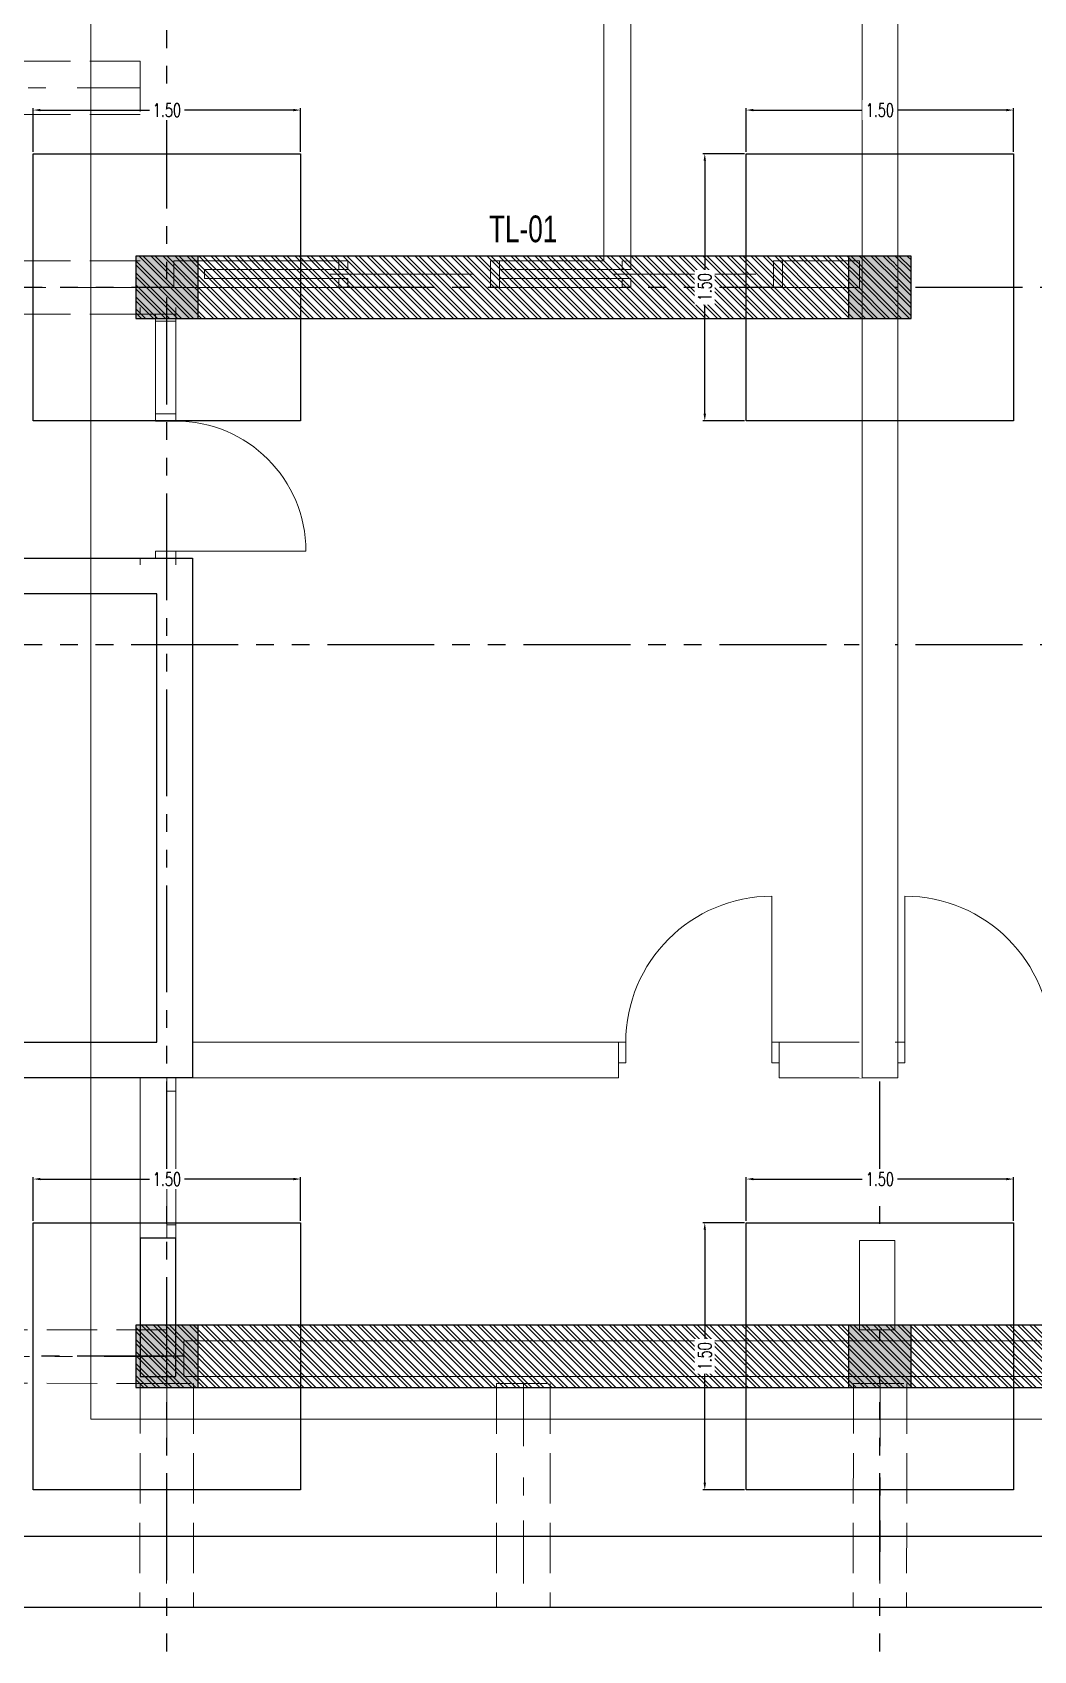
# Model space of a CAD drawing. Header units: metres. Extents: x -6.1 to 26.1, y -10.1 to 14.1.
# Drawn here: x 3.25 to 8.86, y -1.65 to 7.43 of the extents above; entities that cross this region are included whole.
import ezdxf
from ezdxf.enums import TextEntityAlignment as Align

# ---------------------------------------------------------------- set-up
doc = ezdxf.new("R2010")
doc.units = ezdxf.units.M
doc.header["$MEASUREMENT"] = 0
for name, pattern in [('Xref_Arq. PB$0$Línea Oculta', [0.391222, 0.282222, -0.109]), ('Xref_Arq. PB$0$Punto & Raya', [0.670278, 0.352778, -0.176389, 0, -0.141111]), ('Xref_Arq. PB$0$Wipeout_Contour', [1, 0, -1]), ('Xref_Cimentación$0$Xr-Muroscontencion$0$HIDDEN', [0.375, 0.25, -0.125]), ('Xref_Ejes$0$ACAD_ISO05W100', [33, 24, -3, 0, -3, 0, -3])]:
    doc.linetypes.add(name, pattern=pattern)
for name, color, linetype in [('Xref_Arq. PB$0$Acotación - Terreno', 7, 'Continuous'), ('Xref_Arq. PB$0$Estructura - Forjados', 7, 'Continuous'), ('Xref_Arq. PB$0$Estructura - Muros', 7, 'Continuous'), ('Xref_Arq. PB$0$Estructura - Vigas y Pilares', 7, 'Continuous'), ('Xref_Arq. PB$0$Puertas ArchiCAD', 7, 'Continuous'), ('Xref_Arq. PB$0$Ventanas ArchiCAD', 7, 'Continuous'), ('Xref_Cimentación$0$00-ZA', 2, 'Continuous'), ('Xref_Cimentación$0$Cerramiento', 11, 'Continuous'), ('Xref_Cimentación$0$VIGA', 3, 'Continuous'), ('Xref_Cimentación$0$Xref_Pedestales$0$COLUM. PB', 140, 'Continuous'), ('Xref_Ejes$0$00-EJES', 1, 'Xref_Ejes$0$ACAD_ISO05W100')]:
    doc.layers.add(name, color=color, linetype=linetype)
for name, color, linetype, lineweight in [('Xref_Arq. PB$0$Acotación - Terreno _Pluma_Nº__1', 7, 'Continuous', 13), ('Xref_Arq. PB$0$Estructura - Forjados_Pluma_Nº__1', 7, 'Continuous', 13), ('Xref_Arq. PB$0$Estructura - Muros_Pluma_Nº__1', 7, 'Continuous', 13), ('Xref_Arq. PB$0$Puertas ArchiCAD_Pluma_Nº__1', 7, 'Continuous', 13), ('Xref_Arq. PB$0$Puertas ArchiCAD_Pluma_Nº__23', 7, 'Continuous', 18), ('Xref_Arq. PB$0$Ventanas ArchiCAD_Pluma_Nº__1', 7, 'Continuous', 13), ('Xref_Arq. PB$0$Ventanas ArchiCAD_Pluma_Nº__23', 7, 'Continuous', 18)]:
    doc.layers.add(name, color=color, linetype=linetype, lineweight=lineweight)
for name, color, linetype, lineweight, true_color in [('Xref_Arq. PB$0$Acotación - Terreno _Pluma_Nº__3', 7, 'Continuous', 18, 0xff6600), ('Xref_Arq. PB$0$Estructura - Vigas y Pilares_Pluma_Nº__69', 7, 'Continuous', 13, 0x6a6a6a), ('Xref_Arq. PB$0$Estructura - Vigas y Pilares_Pluma_Nº__90', 7, 'Continuous', 13, 0x6a6a6a), ('Xref_Arq. PB$0$Puertas ArchiCAD_Pluma_Nº__3', 7, 'Continuous', 18, 0xff6600), ('Xref_Arq. PB$0$Ventanas ArchiCAD_Pluma_Nº__3', 7, 'Continuous', 18, 0xff6600)]:
    doc.layers.add(name, color=color, linetype=linetype, lineweight=lineweight, true_color=true_color)
doc.styles.add('Xref_Cimentación$0$ARIAL', font='arial.ttf', dxfattribs={"height": 2})
doc.styles.add('Xref_Cimentación$0$Xr-Muroscontencion$0$Romans', font='romans.shx', dxfattribs={"width": 0.7})
doc.dimstyles.new('Xref_Cimentación$0$Xr-Muroscontencion$0$D20', dxfattribs={"dimtxt": 0.05, "dimasz": 0.04, "dimexe": 0.01, "dimexo": 0.01, "dimgap": 0.01, "dimtad": 0, "dimdec": 3, "dimzin": 1, "dimdsep": 46, "dimtxsty": 'Xref_Cimentación$0$Xr-Muroscontencion$0$Romans', "dimcen": 2.5, "dimclrd": 1, "dimclre": 8, "dimclrt": 7, "dimadec": 0, "dimazin": 0, "dimtfac": 1, "dimtdec": 3, "dimtmove": 1, "dimatfit": 1, "dimfxl": 1, "dimtfill": 1, "dimarcsym": 0})

# ---------------------------------------------------------------- blocks, each defined once
blk = doc.blocks.new('Xref_Ejes')
at = {"layer": 'Xref_Ejes$0$00-EJES', "ltscale": 0.025}
for p, q in [((4, -8.9568), (4, 12.9873)), ((8, -8.9568), (8, 12.9873)), ((-4.9997, 6), (24.997, 6)), ((-5, 3.9958), (24.9967, 3.9958)), ((24.9967, 0), (-5, 0))]:
    blk.add_line(p, q, dxfattribs=at)
blk = doc.blocks.new('Xref_Arq. PB$0$Forjado_1', base_point=(9.6104, 18.2739))
at = {"layer": 'Xref_Arq. PB$0$Estructura - Forjados_Pluma_Nº__1', "linetype": 'Continuous', "flags": 128}
blk.add_lwpolyline([(9.6104, 18.2739), (9.6104, 8.6612), (-7.0825, 8.6612), (-7.0825, 18.2739)], close=True, dxfattribs=at)
blk = doc.blocks.new('Xref_Arq. PB$0$Forjado_2', base_point=(-11.0804, 18.5154))
at = {"layer": 'Xref_Arq. PB$0$Estructura - Forjados_Pluma_Nº__1', "linetype": 'Continuous', "flags": 128}
blk.add_lwpolyline([(-11.0804, 18.5154), (10.7361, 18.5154), (10.7514, 7.6041), (-11.0804, 7.6041)], close=True, dxfattribs=at)
blk = doc.blocks.new('Xref_Arq. PB$0$Ventana 17')
at = {"layer": 'Xref_Arq. PB$0$Ventanas ArchiCAD_Pluma_Nº__1', "linetype": 'Continuous'}
for p, q in [((-0.45, -0.05), (-0.45, 0)), ((0.45, -0.05), (0.45, 0))]:
    blk.add_line(p, q, dxfattribs=at)
at = {"layer": 'Xref_Arq. PB$0$Ventanas ArchiCAD_Pluma_Nº__23', "linetype": 'Continuous'}
for p, q in [((-0.45, 0), (-0.375, 0)), ((-0.375, 0), (-0.375, -0.05)), ((0.375, -0.05), (0.375, 0)), ((0.375, 0), (0.45, 0)), ((-0.375, -0.05), (-0.45, -0.05)), ((0.45, -0.05), (0.375, -0.05))]:
    blk.add_line(p, q, dxfattribs=at)
at = {"layer": 'Xref_Arq. PB$0$Ventanas ArchiCAD_Pluma_Nº__3', "linetype": 'Continuous'}
for p, q in [((-0.45, 0.15), (0.45, 0.15)), ((-0.375, 0), (0.375, 0)), ((-0.45, -0.05), (0.45, -0.05)), ((0.375, -0.05), (-0.375, -0.05))]:
    blk.add_line(p, q, dxfattribs=at)
blk = doc.blocks.new('Xref_Arq. PB$0$Puerta con Tarja Lado 2 17')
at = {"layer": 'Xref_Arq. PB$0$Puertas ArchiCAD_Pluma_Nº__1', "linetype": 'Continuous'}
for p, q in [((-0.685, 0), (-0.722, 0)), ((-0.685, 0), (-0.685, -0.115)), ((0.685, 0), (0.685, -0.115)), ((0.685, 0), (0.722, 0)), ((-0.685, -0.115), (-0.685, -0.2)), ((0.685, -0.115), (0.685, -0.2)), ((-0.685, -0.2), (-0.722, -0.2)), ((0.685, -0.2), (0.722, -0.2))]:
    blk.add_line(p, q, dxfattribs=at)
at = {"layer": 'Xref_Arq. PB$0$Puertas ArchiCAD_Pluma_Nº__23', "linetype": 'Continuous'}
for p, q in [((-0.645, 0), (-0.685, 0)), ((-0.685, 0), (-0.685, -0.115)), ((-0.125, 0), (-0.645, 0)), ((-0.645, 0), (-0.645, -0.115)), ((-0.645, -0.115), (-0.645, 0)), ((-0.125, -0.115), (-0.125, 0)), ((-0.085, 0), (-0.125, 0)), ((-0.125, 0), (-0.125, -0.115)), ((-0.085, -0.115), (-0.085, 0)), ((0.685, 0), (0.645, 0)), ((0.645, 0), (0.645, -0.115)), ((0.685, -0.115), (0.685, 0)), ((-0.685, -0.115), (-0.645, -0.115)), ((-0.645, -0.115), (-0.125, -0.115)), ((-0.125, -0.115), (-0.085, -0.115)), ((0.645, -0.115), (0.685, -0.115))]:
    blk.add_line(p, q, dxfattribs=at)
at = {"layer": 'Xref_Arq. PB$0$Puertas ArchiCAD_Pluma_Nº__3', "linetype": 'Continuous'}
blk.add_line((0.645, 0), (0.645, 0.73), dxfattribs=at)
blk.add_arc((0.645, 0), 0.73, 90, 180, dxfattribs=at)
blk = doc.blocks.new('Xref_Arq. PB$0$Muro_5', base_point=(-6.6046, 8.9011))
at = {"layer": 'Xref_Arq. PB$0$Estructura - Muros_Pluma_Nº__1', "linetype": 'Continuous'}
for p, q in [((-6.8046, 14.8633), (-6.8046, 14.9003)), ((-6.6046, 14.8633), (-6.6046, 14.9003)), ((-6.7196, 14.8633), (-6.8046, 14.8633)), ((-6.6046, 14.8633), (-6.7196, 14.8633)), ((-6.8046, 13.4933), (-6.8046, 13.4563)), ((-6.7196, 13.4933), (-6.8046, 13.4933)), ((-6.6046, 13.4933), (-6.7196, 13.4933)), ((-6.6046, 13.4933), (-6.6046, 13.4563)), ((-6.6546, 10.5762), (-6.8046, 10.5762)), ((-6.6046, 10.5762), (-6.6546, 10.5762)), ((-6.6546, 9.6762), (-6.8046, 9.6762)), ((-6.6046, 9.6762), (-6.6546, 9.6762))]:
    blk.add_line(p, q, dxfattribs=at)
at = {"layer": 'Xref_Arq. PB$0$Estructura - Muros_Pluma_Nº__1', "linetype": 'Continuous', "flags": 128}
blk.add_lwpolyline([(-6.8046, 8.9011), (-6.6046, 8.9011)], dxfattribs=at)
at = {"layer": 'Xref_Arq. PB$0$Puertas ArchiCAD', "linetype": 'Continuous', "rotation": 269.9995986251637}
blk.add_blockref('Xref_Arq. PB$0$Puerta con Tarja Lado 2 17', (-6.6046, 14.1783), dxfattribs=at)
at = {"layer": 'Xref_Arq. PB$0$Ventanas ArchiCAD', "color": 251, "linetype": 'Continuous', "lineweight": 13, "true_color": 0x6a6a6a, "xscale": -0.9999999999999999, "rotation": 89.99959862516374}
blk.add_blockref('Xref_Arq. PB$0$Ventana 17', (-6.6546, 10.1262), dxfattribs=at)
blk = doc.blocks.new('Xref_Arq. PB$0$Muro_6', base_point=(-6.5596, 8.9011))
at = {"color": 254, "linetype": 'Xref_Arq. PB$0$Wipeout_Contour', "lineweight": 0, "ltscale": 50.031113}
blk.add_wipeout([(-0.9475, 9.1011), (-6.5596, 9.1011), (-6.5596, 8.9011), (-0.9475, 8.9011), (-0.9475, 9.0511)], dxfattribs=at).dxf.layer = 'Xref_Arq. PB$0$Estructura - Muros'
at = {"layer": 'Xref_Arq. PB$0$Estructura - Muros_Pluma_Nº__1', "linetype": 'Continuous', "flags": 128}
for points in [[(-0.9475, 9.1011), (-6.5596, 9.1011)], [(-6.5596, 9.1011), (-6.5596, 8.9011)], [(-6.5596, 8.9011), (-0.9475, 8.9011)]]:
    blk.add_lwpolyline(points, dxfattribs=at)
blk = doc.blocks.new('Xref_Arq. PB$0$Puerta 17')
at = {"layer": 'Xref_Arq. PB$0$Puertas ArchiCAD_Pluma_Nº__1', "linetype": 'Continuous'}
for p, q in [((-0.45, 0), (-0.487, 0)), ((-0.45, 0), (-0.45, -0.115)), ((0.45, 0), (0.45, -0.115)), ((0.45, 0), (0.487, 0)), ((-0.45, -0.115), (-0.45, -0.2)), ((0.45, -0.115), (0.45, -0.2)), ((-0.45, -0.2), (-0.487, -0.2)), ((0.45, -0.2), (0.487, -0.2))]:
    blk.add_line(p, q, dxfattribs=at)
at = {"layer": 'Xref_Arq. PB$0$Puertas ArchiCAD_Pluma_Nº__23', "linetype": 'Continuous'}
for p, q in [((-0.41, 0), (-0.45, 0)), ((-0.45, 0), (-0.45, -0.115)), ((-0.41, -0.115), (-0.41, 0)), ((0.45, 0), (0.41, 0)), ((0.41, 0), (0.41, -0.115)), ((0.45, -0.115), (0.45, 0)), ((-0.45, -0.115), (-0.41, -0.115)), ((0.41, -0.115), (0.45, -0.115))]:
    blk.add_line(p, q, dxfattribs=at)
at = {"layer": 'Xref_Arq. PB$0$Puertas ArchiCAD_Pluma_Nº__3', "linetype": 'Continuous'}
blk.add_line((0.41, 0), (0.41, 0.82), dxfattribs=at)
blk.add_arc((0.41, 0), 0.82, 90, 180, dxfattribs=at)
blk = doc.blocks.new('Xref_Arq. PB$0$Muro_19', base_point=(-6.5109, 10.5762))
at = {"layer": 'Xref_Arq. PB$0$Puertas ArchiCAD', "linetype": 'Continuous', "xscale": -1}
blk.add_blockref('Xref_Arq. PB$0$Puerta 17', (-2.1046, 10.7762), dxfattribs=at)
at = {"color": 254, "linetype": 'Xref_Arq. PB$0$Wipeout_Contour', "lineweight": 0, "ltscale": 59.592218}
blk.add_wipeout([(-4.1351, 10.7762), (-6.5109, 10.7762), (-6.5109, 10.5762), (-4.1351, 10.5762), (-4.1351, 10.6612)], dxfattribs=at).dxf.layer = 'Xref_Arq. PB$0$Estructura - Muros'
at = {"color": 254, "linetype": 'Xref_Arq. PB$0$Wipeout_Contour', "lineweight": 0, "ltscale": 55.365533}
blk.add_wipeout([(-3.2201, 10.5762), (-2.7546, 10.5762), (-2.7546, 10.7762), (-3.2201, 10.7762), (-3.2201, 10.6612)], dxfattribs=at).dxf.layer = 'Xref_Arq. PB$0$Estructura - Muros'
at = {"layer": 'Xref_Arq. PB$0$Estructura - Muros_Pluma_Nº__1', "linetype": 'Continuous'}
for p, q in [((-4.1351, 10.7762), (-4.1721, 10.7762)), ((-3.2201, 10.7762), (-3.1831, 10.7762)), ((-4.1351, 10.5762), (-4.1721, 10.5762)), ((-3.2201, 10.5762), (-3.1831, 10.5762))]:
    blk.add_line(p, q, dxfattribs=at)
at = {"layer": 'Xref_Arq. PB$0$Estructura - Muros_Pluma_Nº__1', "linetype": 'Continuous', "flags": 128}
for points in [[(-4.1351, 10.7762), (-6.5109, 10.7762)], [(-2.7546, 10.7762), (-3.2201, 10.7762)], [(-6.5109, 10.5762), (-4.1351, 10.5762)], [(-3.2201, 10.5762), (-2.7546, 10.5762)]]:
    blk.add_lwpolyline(points, dxfattribs=at)
at = {"layer": 'Xref_Arq. PB$0$Puertas ArchiCAD', "linetype": 'Continuous'}
blk.add_blockref('Xref_Arq. PB$0$Puerta 17', (-3.6701, 10.7762), dxfattribs=at)
blk = doc.blocks.new('Xref_Arq. PB$0$Muro_20', base_point=(-2.7697, 17.9223))
at = {"color": 254, "linetype": 'Xref_Arq. PB$0$Wipeout_Contour', "lineweight": 0, "ltscale": 58.19493}
blk.add_wipeout([(-2.7697, 17.9223), (-2.7697, 10.5762), (-2.5697, 10.5762), (-2.5697, 17.9223)], dxfattribs=at).dxf.layer = 'Xref_Arq. PB$0$Estructura - Muros'
at = {"color": 254, "linetype": 'Xref_Arq. PB$0$Wipeout_Contour', "lineweight": 0, "ltscale": 39.210904}
blk.add_wipeout([(-2.7697, 9.1619), (-2.5697, 9.1619), (-2.5697, 9.6646), (-2.7697, 9.6646)], dxfattribs=at).dxf.layer = 'Xref_Arq. PB$0$Estructura - Muros'
at = {"layer": 'Xref_Arq. PB$0$Estructura - Muros_Pluma_Nº__1', "linetype": 'Continuous'}
for p, q in [((-2.5546, 10.5762), (-2.7546, 10.5762)), ((-2.5697, 9.6646), (-2.7697, 9.6646))]:
    blk.add_line(p, q, dxfattribs=at)
at = {"layer": 'Xref_Arq. PB$0$Estructura - Muros_Pluma_Nº__1', "linetype": 'Continuous', "flags": 128}
for points in [[(-2.7546, 17.9223), (-2.7546, 15.1619)], [(-2.5546, 15.1619), (-2.5546, 17.9223)], [(-2.7546, 15.1619), (-2.7546, 10.5762)], [(-2.5546, 10.5762), (-2.5546, 15.1619)], [(-2.7697, 9.6646), (-2.7697, 9.1619)], [(-2.5697, 9.1619), (-2.5697, 9.6646)], [(-2.7697, 9.1619), (-2.5697, 9.1619)]]:
    blk.add_lwpolyline(points, dxfattribs=at)
blk = doc.blocks.new('Xref_Arq. PB$0$Puerta Corredera Empotrada 17')
at = {"layer": 'Xref_Arq. PB$0$Puertas ArchiCAD_Pluma_Nº__1', "linetype": 'Continuous'}
for p, q in [((-0.45, -0.15), (-0.45, 0)), ((0.45, -0.05), (0.45, 0)), ((0.45, -0.15), (0.45, -0.1))]:
    blk.add_line(p, q, dxfattribs=at)
at = {"layer": 'Xref_Arq. PB$0$Puertas ArchiCAD_Pluma_Nº__23', "linetype": 'Continuous'}
for p, q in [((-0.4, 0), (-0.45, 0)), ((-0.45, 0), (-0.45, -0.15)), ((-0.4, -0.15), (-0.4, 0)), ((0.45, 0), (0.4, 0)), ((0.4, 0), (0.4, -0.05)), ((0.45, -0.05), (0.45, 0)), ((0.4, -0.05), (0.45, -0.05)), ((-0.45, -0.15), (-0.4, -0.15)), ((0.45, -0.1), (0.4, -0.1)), ((0.4, -0.1), (0.4, -0.15)), ((0.4, -0.15), (0.45, -0.15)), ((0.45, -0.15), (0.45, -0.1))]:
    blk.add_line(p, q, dxfattribs=at)
at = {"layer": 'Xref_Arq. PB$0$Puertas ArchiCAD_Pluma_Nº__3', "linetype": 'Continuous'}
blk.add_line((0.5, -0.075), (-0.3, -0.075), dxfattribs=at)
blk = doc.blocks.new('Xref_Arq. PB$0$Puerta Corredera Empotrada 17_2')
at = {"layer": 'Xref_Arq. PB$0$Puertas ArchiCAD_Pluma_Nº__1', "linetype": 'Continuous'}
for p, q in [((-0.45, 0), (-0.45, -0.15)), ((0.45, 0), (0.45, -0.05)), ((0.45, -0.1), (0.45, -0.15))]:
    blk.add_line(p, q, dxfattribs=at)
at = {"layer": 'Xref_Arq. PB$0$Puertas ArchiCAD_Pluma_Nº__23', "linetype": 'Continuous'}
for p, q in [((-0.4, 0), (-0.45, 0)), ((-0.45, 0), (-0.45, -0.15)), ((-0.4, -0.15), (-0.4, 0)), ((0.45, 0), (0.4, 0)), ((0.4, 0), (0.4, -0.05)), ((0.45, -0.05), (0.45, 0)), ((0.4, -0.05), (0.45, -0.05)), ((-0.45, -0.15), (-0.4, -0.15)), ((0.45, -0.1), (0.4, -0.1)), ((0.4, -0.1), (0.4, -0.15)), ((0.4, -0.15), (0.45, -0.15)), ((0.45, -0.15), (0.45, -0.1))]:
    blk.add_line(p, q, dxfattribs=at)
at = {"layer": 'Xref_Arq. PB$0$Puertas ArchiCAD_Pluma_Nº__3', "linetype": 'Continuous'}
blk.add_line((0.5, -0.075), (-0.3, -0.075), dxfattribs=at)
blk = doc.blocks.new('Xref_Arq. PB$0$Muro_29', base_point=(-2.7697, 15.1632))
at = {"color": 254, "linetype": 'Xref_Arq. PB$0$Wipeout_Contour', "lineweight": 0, "ltscale": 130.470482}
blk.add_wipeout([(-6.6156, 15.1634), (-6.6156, 15.0134), (-5.6895, 15.0134), (-5.6895, 15.0634), (-6.4445, 15.0634), (-6.4445, 15.1134), (-5.6895, 15.1134), (-5.6895, 15.1634)], dxfattribs=at).dxf.layer = 'Xref_Arq. PB$0$Acotación - Terreno'
at = {"color": 254, "linetype": 'Xref_Arq. PB$0$Wipeout_Contour', "lineweight": 0, "ltscale": 63.168053}
blk.add_wipeout([(-4.7895, 15.1633), (-4.7895, 15.1133), (-4.1012, 15.1133), (-4.1012, 15.1633)], dxfattribs=at).dxf.layer = 'Xref_Arq. PB$0$Acotación - Terreno'
at = {"color": 254, "linetype": 'Xref_Arq. PB$0$Wipeout_Contour', "lineweight": 0, "ltscale": 61.568472}
blk.add_wipeout([(-3.2012, 15.1632), (-3.2012, 15.0132), (-2.7697, 15.0132), (-2.7697, 15.1632)], dxfattribs=at).dxf.layer = 'Xref_Arq. PB$0$Acotación - Terreno'
at = {"color": 254, "linetype": 'Xref_Arq. PB$0$Wipeout_Contour', "lineweight": 0, "ltscale": 62.784777}
blk.add_wipeout([(-4.7895, 15.0633), (-4.7895, 15.0133), (-4.1012, 15.0133), (-4.1012, 15.0633)], dxfattribs=at).dxf.layer = 'Xref_Arq. PB$0$Acotación - Terreno'
at = {"layer": 'Xref_Arq. PB$0$Acotación - Terreno _Pluma_Nº__1', "linetype": 'Continuous'}
for p, q in [((-5.6895, 15.1634), (-5.6895, 15.1134)), ((-4.7895, 15.1633), (-4.7895, 15.1133)), ((-4.1012, 15.1633), (-4.1012, 15.1133)), ((-3.2012, 15.1632), (-3.2012, 15.0132)), ((-5.6895, 15.0634), (-5.6895, 15.0134)), ((-4.7895, 15.0633), (-4.7895, 15.0133)), ((-4.1012, 15.0633), (-4.1012, 15.0133))]:
    blk.add_line(p, q, dxfattribs=at)
at = {"layer": 'Xref_Arq. PB$0$Acotación - Terreno _Pluma_Nº__1', "linetype": 'Continuous', "flags": 128}
for points in [[(-5.6895, 15.1634), (-6.6156, 15.1634)], [(-6.6156, 15.1634), (-6.6156, 15.0134)], [(-4.2027, 15.1633), (-4.7895, 15.1633)], [(-2.7697, 15.1632), (-3.2012, 15.1632)], [(-2.7697, 15.0132), (-2.7697, 15.1632)], [(-6.6156, 15.0134), (-5.6895, 15.0134)], [(-4.7895, 15.0133), (-4.1012, 15.0133)], [(-3.2012, 15.0132), (-2.7697, 15.0132)]]:
    blk.add_lwpolyline(points, dxfattribs=at)
at = {"layer": 'Xref_Arq. PB$0$Acotación - Terreno _Pluma_Nº__3', "linetype": 'Continuous'}
for p, q in [((-6.4445, 15.1134), (-5.6895, 15.1134)), ((-6.4445, 15.0634), (-6.4445, 15.1134)), ((-4.1012, 15.1133), (-4.7895, 15.1133)), ((-5.6895, 15.0634), (-6.4445, 15.0634)), ((-4.7895, 15.0633), (-4.1012, 15.0633))]:
    blk.add_line(p, q, dxfattribs=at)
at = {"layer": 'Xref_Arq. PB$0$Puertas ArchiCAD', "linetype": 'Continuous', "rotation": 179.9963928529056}
blk.add_blockref('Xref_Arq. PB$0$Puerta Corredera Empotrada 17', (-5.2395, 15.0133), dxfattribs=at)
at = {"layer": 'Xref_Arq. PB$0$Puertas ArchiCAD', "linetype": 'Continuous', "xscale": -1, "rotation": 359.9963928529057}
blk.add_blockref('Xref_Arq. PB$0$Puerta Corredera Empotrada 17_2', (-3.6512, 15.1632), dxfattribs=at)
blk = doc.blocks.new('Xref_Arq. PB$0$Muro_30', base_point=(-4.2027, 17.9223))
at = {"color": 254, "linetype": 'Xref_Arq. PB$0$Wipeout_Contour', "lineweight": 0, "ltscale": 68.28364}
blk.add_wipeout([(-4.2027, 17.9223), (-4.2027, 15.1633), (-4.0527, 15.1633), (-4.0527, 17.9223)], dxfattribs=at).dxf.layer = 'Xref_Arq. PB$0$Estructura - Muros'
at = {"layer": 'Xref_Arq. PB$0$Estructura - Muros_Pluma_Nº__1', "linetype": 'Continuous', "flags": 128}
for points in [[(-4.2027, 17.9223), (-4.2027, 15.1633)], [(-4.0527, 15.1633), (-4.0527, 17.9223)]]:
    blk.add_lwpolyline(points, dxfattribs=at)
blk = doc.blocks.new('Xref_Arq. PB$0$Viga_1', base_point=(-6.6546, 9.0119))
at = {"layer": 'Xref_Arq. PB$0$Estructura - Vigas y Pilares_Pluma_Nº__69', "linetype": 'Xref_Arq. PB$0$Punto & Raya'}
blk.add_line((-6.6546, 9.0119), (-10.6546, 9.0139), dxfattribs=at)
at = {"layer": 'Xref_Arq. PB$0$Estructura - Vigas y Pilares_Pluma_Nº__90', "linetype": 'Xref_Arq. PB$0$Línea Oculta'}
for p, q in [((-10.6545, 9.1639), (-10.6547, 8.8639)), ((-6.6545, 9.1619), (-10.6545, 9.1639)), ((-6.6545, 9.1619), (-6.6547, 8.8619)), ((-6.6547, 8.8619), (-10.6547, 8.8639))]:
    blk.add_line(p, q, dxfattribs=at)
blk = doc.blocks.new('Xref_Arq. PB$0$Viga_4', base_point=(-6.8046, 15.0134))
at = {"layer": 'Xref_Arq. PB$0$Estructura - Vigas y Pilares_Pluma_Nº__69', "linetype": 'Xref_Arq. PB$0$Punto & Raya'}
blk.add_line((-6.8046, 15.0134), (-10.6546, 15.0139), dxfattribs=at)
at = {"layer": 'Xref_Arq. PB$0$Estructura - Vigas y Pilares_Pluma_Nº__90', "linetype": 'Xref_Arq. PB$0$Línea Oculta'}
for p, q in [((-6.8046, 15.1634), (-10.5046, 15.1639)), ((-6.8046, 14.8634), (-10.5046, 14.8639))]:
    blk.add_line(p, q, dxfattribs=at)
blk = doc.blocks.new('Xref_Arq. PB$0$Viga_6', base_point=(-6.6547, 8.8619))
at = {"layer": 'Xref_Arq. PB$0$Estructura - Vigas y Pilares_Pluma_Nº__69', "linetype": 'Xref_Arq. PB$0$Punto & Raya'}
blk.add_line((-6.6547, 8.8619), (-6.6564, 7.6055), dxfattribs=at)
at = {"layer": 'Xref_Arq. PB$0$Estructura - Vigas y Pilares_Pluma_Nº__90', "linetype": 'Xref_Arq. PB$0$Línea Oculta'}
for p, q in [((-6.8047, 8.8621), (-6.8064, 7.6057)), ((-6.8047, 8.8621), (-6.5047, 8.8617)), ((-6.5047, 8.8617), (-6.5064, 7.6053)), ((-6.8064, 7.6057), (-6.5064, 7.6053))]:
    blk.add_line(p, q, dxfattribs=at)
blk = doc.blocks.new('Xref_Arq. PB$0$Viga_7', base_point=(-4.6547, 8.8619))
at = {"layer": 'Xref_Arq. PB$0$Estructura - Vigas y Pilares_Pluma_Nº__69', "linetype": 'Xref_Arq. PB$0$Punto & Raya'}
blk.add_line((-4.6547, 8.8619), (-4.6547, 7.6041), dxfattribs=at)
at = {"layer": 'Xref_Arq. PB$0$Estructura - Vigas y Pilares_Pluma_Nº__90', "linetype": 'Xref_Arq. PB$0$Línea Oculta'}
for p, q in [((-4.8047, 8.8619), (-4.8047, 7.6041)), ((-4.8047, 8.8619), (-4.5047, 8.8619)), ((-4.5047, 8.8619), (-4.5047, 7.6041)), ((-4.8047, 7.6041), (-4.5047, 7.6041))]:
    blk.add_line(p, q, dxfattribs=at)
blk = doc.blocks.new('Xref_Arq. PB$0$Viga_8', base_point=(-2.6526, 8.8619))
at = {"layer": 'Xref_Arq. PB$0$Estructura - Vigas y Pilares_Pluma_Nº__69', "linetype": 'Xref_Arq. PB$0$Punto & Raya'}
blk.add_line((-2.6526, 8.8619), (-2.6546, 7.6041), dxfattribs=at)
at = {"layer": 'Xref_Arq. PB$0$Estructura - Vigas y Pilares_Pluma_Nº__90', "linetype": 'Xref_Arq. PB$0$Línea Oculta'}
for p, q in [((-2.8026, 8.8621), (-2.8046, 7.6043)), ((-2.8026, 8.8621), (-2.5026, 8.8616)), ((-2.5026, 8.8616), (-2.5046, 7.6038)), ((-2.8046, 7.6043), (-2.5046, 7.6038))]:
    blk.add_line(p, q, dxfattribs=at)
blk = doc.blocks.new('Xref_Arq. PB$0$Viga_15', base_point=(-6.8046, 15.0134))
at = {"layer": 'Xref_Arq. PB$0$Estructura - Vigas y Pilares_Pluma_Nº__69', "linetype": 'Xref_Arq. PB$0$Punto & Raya'}
blk.add_line((-6.8046, 15.0134), (-10.6546, 15.0139), dxfattribs=at)
at = {"layer": 'Xref_Arq. PB$0$Estructura - Vigas y Pilares_Pluma_Nº__90', "linetype": 'Xref_Arq. PB$0$Línea Oculta'}
for p, q in [((-6.8046, 15.1634), (-10.5046, 15.1639)), ((-6.8046, 14.8634), (-10.5046, 14.8639))]:
    blk.add_line(p, q, dxfattribs=at)
blk = doc.blocks.new('Xref_Arq. PB$0$Viga_18', base_point=(-6.8046, 16.134))
at = {"layer": 'Xref_Arq. PB$0$Estructura - Vigas y Pilares_Pluma_Nº__69', "linetype": 'Xref_Arq. PB$0$Punto & Raya'}
blk.add_line((-6.8046, 16.134), (-10.6546, 16.1345), dxfattribs=at)
at = {"layer": 'Xref_Arq. PB$0$Estructura - Vigas y Pilares_Pluma_Nº__90', "linetype": 'Xref_Arq. PB$0$Línea Oculta'}
for p, q in [((-6.8046, 16.284), (-10.6546, 16.2845)), ((-10.6546, 16.2845), (-10.6546, 15.9845)), ((-6.8046, 16.284), (-6.8046, 15.984)), ((-6.8046, 15.984), (-10.6546, 15.9845))]:
    blk.add_line(p, q, dxfattribs=at)
blk = doc.blocks.new('Xref_Arq. PB')
blk.add_lwpolyline([(3.9437, 4.2794), (3.1699, 4.2794), (3.1699, 1.7623), (3.943, 1.7623), (3.9437, 4.2794)])
at = {"layer": 'Xref_Arq. PB$0$Estructura - Forjados', "linetype": 'Continuous'}
for name, p in [('Xref_Arq. PB$0$Forjado_2', (-0.4258, 9.5015)), ('Xref_Arq. PB$0$Forjado_1', (20.265, 9.26))]:
    blk.add_blockref(name, p, dxfattribs=at)
at = {"layer": 'Xref_Arq. PB$0$Estructura - Muros'}
blk.add_blockref('Xref_Arq. PB$0$Muro_5', (4.05, -0.1129), dxfattribs=at)
at = {"layer": 'Xref_Arq. PB$0$Estructura - Vigas y Pilares', "color": 251, "lineweight": 13, "true_color": 0x6a6a6a}
for name, p in [('Xref_Arq. PB$0$Viga_18', (3.85, 7.12)), ('Xref_Arq. PB$0$Viga_4', (3.85, 5.9995)), ('Xref_Arq. PB$0$Viga_15', (3.85, 5.9995)), ('Xref_Arq. PB$0$Viga_1', (4, -0.0021))]:
    blk.add_blockref(name, p, dxfattribs=at)
at = {"layer": 'Xref_Arq. PB$0$Estructura - Muros'}
for name, p in [('Xref_Arq. PB$0$Muro_19', (4.1437, 1.5623)), ('Xref_Arq. PB$0$Muro_6', (4.095, -0.1129))]:
    blk.add_blockref(name, p, dxfattribs=at)
for points in [[(2.9699, 4.4794), (4.1437, 4.4794), (4.1437, 1.5623), (2.9699, 1.5623), (2.9699, 4.4794)], [(3.85, 0.6623), (3.85, -0.1129), (4.05, -0.1129), (4.05, 0.6623), (3.85, 0.6623)]]:
    blk.add_lwpolyline(points)
blk.add_blockref('Xref_Arq. PB$0$Muro_20', (7.8849, 8.9084), dxfattribs=at)
at = {"layer": 'Xref_Arq. PB$0$Estructura - Vigas y Pilares', "color": 251, "lineweight": 13, "true_color": 0x6a6a6a}
for name, p in [('Xref_Arq. PB$0$Viga_6', (3.9999, -0.1521)), ('Xref_Arq. PB$0$Viga_7', (5.9999, -0.1521)), ('Xref_Arq. PB$0$Viga_8', (8.0021, -0.1521))]:
    blk.add_blockref(name, p, dxfattribs=at)
blk.add_lwpolyline([(-0.4258, 1.7043), (-0.0258, 1.7043), (-0.0258, -1.0098), (21.006, -1.0098), (21.0148, 3.5281), (21.3991, 3.5263), (21.406, -1.4098), (-0.4258, -1.4098), (-0.4258, 1.7043)])
at = {"layer": 'Xref_Arq. PB$0$Acotación - Terreno'}
blk.add_blockref('Xref_Arq. PB$0$Muro_29', (7.8849, 6.1493), dxfattribs=at)
at = {"layer": 'Xref_Arq. PB$0$Estructura - Muros'}
blk.add_blockref('Xref_Arq. PB$0$Muro_30', (6.4519, 8.9084), dxfattribs=at)
blk = doc.blocks.new('*U451')
at = {"layer": 'Xref_Cimentación$0$VIGA', "ltscale": 0.025, "transparency": 33554559}
h = blk.add_hatch(dxfattribs=at)
h.set_pattern_fill('ANSI32', color=250, scale=0.005, angle=-90)
h.set_pattern_definition([(315, (2.230013, 0.2), (0.033676, 0.033676), []), (315, (2.230013, 0.17755), (0.033676, 0.033676), [])])
h.paths.add_polyline_path([(4, 0.275), (-0.35, 0.275), (-0.35, -0.075), (4, -0.075)])
at = {"layer": 'Xref_Cimentación$0$VIGA', "ltscale": 0.025}
for p, q in [((-0.35, 0.275), (-0.35, -0.075)), ((4, 0.275), (-0.35, 0.275)), ((4, -0.075), (4, 0.275)), ((-0.35, -0.075), (4, -0.075))]:
    blk.add_line(p, q, dxfattribs=at)
at = {"layer": 'Xref_Cimentación$0$VIGA', "ltscale": 0.025, "style": 'Xref_Cimentación$0$ARIAL', "width": 0.7, "flags": 8}
blk.add_attdef('V-00', text='', height=0.15, dxfattribs=at).set_placement((1.8238, 0.428), align=Align.MIDDLE_CENTER)
blk = doc.blocks.new('*U414')
at = {"ltscale": 0.025, "true_color": 0x636466}
h = blk.add_hatch(color=251, dxfattribs=at)
h.dxf.hatch_style = 1
h.paths.add_polyline_path([(-0.125, -0.075), (0.225, -0.075), (0.225, 0.275), (-0.125, 0.275)])
at = {"color": 251, "linetype": 'ByBlock', "ltscale": 0.025, "true_color": 0x636466}
blk.add_lwpolyline([(-0.125, -0.075), (0.225, -0.075), (0.225, 0.275), (-0.125, 0.275)], close=True, dxfattribs=at)
blk = doc.blocks.new('Xref_Cimentación$0$Xref_Pedestales')
at = {"layer": 'Xref_Cimentación$0$Xref_Pedestales$0$COLUM. PB', "ltscale": 0.025}
for p in [(3.95, 5.9), (7.95, 5.9), (3.95, -0.1), (7.95, -0.1)]:
    blk.add_blockref('*U414', p, dxfattribs=at)
blk = doc.blocks.new('*U483')
at = {"layer": 'Xref_Cimentación$0$VIGA', "ltscale": 0.025, "transparency": 33554559}
h = blk.add_hatch(dxfattribs=at)
h.set_pattern_fill('ANSI32', color=250, scale=0.005, angle=-90)
h.set_pattern_definition([(315, (14.226727, 0.2), (0.03367596, 0.03367596), []), (315, (14.226727, 0.17755), (0.03367596, 0.03367596), [])])
h.paths.add_polyline_path([(15.9967, 0.275), (-0.35, 0.275), (-0.35, -0.075), (15.9967, -0.075)])
at = {"layer": 'Xref_Cimentación$0$VIGA', "ltscale": 0.025}
for p, q in [((-0.35, 0.275), (-0.35, -0.075)), ((15.9967, 0.275), (-0.35, 0.275)), ((-0.35, -0.075), (15.9967, -0.075))]:
    blk.add_line(p, q, dxfattribs=at)
at = {"layer": 'Xref_Cimentación$0$VIGA', "ltscale": 0.025, "style": 'Xref_Cimentación$0$ARIAL', "width": 0.7, "flags": 8}
blk.add_attdef('V-00', text='', height=0.15, dxfattribs=at).set_placement((5.8238, 0.428), align=Align.MIDDLE_CENTER)
blk = doc.blocks.new('*D452')
at = {"layer": 'Xref_Cimentación$0$00-ZA', "color": 8, "linetype": 'Xref_Cimentación$0$Xr-Muroscontencion$0$HIDDEN', "lineweight": -2, "transparency": 16777216}
for p, q in [((3.25, 6.76), (3.25, 7.0048)), ((4.75, 6.76), (4.75, 7.0048))]:
    blk.add_line(p, q, dxfattribs=at)
at = {"layer": 'Xref_Cimentación$0$00-ZA', "color": 1, "lineweight": -2, "transparency": 16777216}
for p, q in [((3.29, 6.9948), (3.9137, 6.9948)), ((4.71, 6.9948), (4.0862, 6.9948))]:
    blk.add_line(p, q, dxfattribs=at)
at = {"layer": 'Xref_Cimentación$0$00-ZA', "color": 1, "transparency": 16777216}
for points in [[(3.29, 7.0015), (3.29, 6.9881), (3.25, 6.9948)], [(4.71, 7.0015), (4.71, 6.9881), (4.75, 6.9948)]]:
    blk.add_solid(points, dxfattribs=at)
at = {"layer": 'Xref_Cimentación$0$00-ZA', "color": 7, "transparency": 16777216, "insert": (4, 6.9948), "char_height": 0.075, "attachment_point": 5, "style": 'Xref_Cimentación$0$Xr-Muroscontencion$0$Romans', "bg_fill": 3, "box_fill_scale": 1.25, "bg_fill_color": 256, "bg_fill_true_color": 13158600, "bg_fill_transparency": 0}
blk.add_mtext('1.50', dxfattribs=at)
blk = doc.blocks.new('*D453')
at = {"layer": 'Xref_Cimentación$0$00-ZA', "color": 8, "linetype": 'Xref_Cimentación$0$Xr-Muroscontencion$0$HIDDEN', "lineweight": -2, "transparency": 16777216}
for p, q in [((7.24, 6.75), (7.0077, 6.75)), ((7.24, 5.25), (7.0077, 5.25))]:
    blk.add_line(p, q, dxfattribs=at)
at = {"layer": 'Xref_Cimentación$0$00-ZA', "color": 1, "lineweight": -2, "transparency": 16777216}
for p, q in [((7.0177, 6.71), (7.0177, 6.0863)), ((7.0177, 5.29), (7.0177, 5.9138))]:
    blk.add_line(p, q, dxfattribs=at)
at = {"layer": 'Xref_Cimentación$0$00-ZA', "color": 1, "transparency": 16777216}
for points in [[(7.0111, 6.71), (7.0244, 6.71), (7.0177, 6.75)], [(7.0111, 5.29), (7.0244, 5.29), (7.0177, 5.25)]]:
    blk.add_solid(points, dxfattribs=at)
at = {"layer": 'Xref_Cimentación$0$00-ZA', "color": 7, "transparency": 16777216, "insert": (7.0177, 6), "char_height": 0.075, "attachment_point": 5, "rotation": 90, "style": 'Xref_Cimentación$0$Xr-Muroscontencion$0$Romans', "bg_fill": 3, "box_fill_scale": 1.25, "bg_fill_color": 256, "bg_fill_true_color": 13158600, "bg_fill_transparency": 0}
blk.add_mtext('1.50', dxfattribs=at)
blk = doc.blocks.new('*D454')
at = {"layer": 'Xref_Cimentación$0$00-ZA', "color": 8, "linetype": 'Xref_Cimentación$0$Xr-Muroscontencion$0$HIDDEN', "lineweight": -2, "transparency": 16777216}
for p, q in [((7.25, 6.76), (7.25, 7.0048)), ((8.75, 6.76), (8.75, 7.0048))]:
    blk.add_line(p, q, dxfattribs=at)
at = {"layer": 'Xref_Cimentación$0$00-ZA', "color": 1, "lineweight": -2, "transparency": 16777216}
for p, q in [((7.29, 6.9948), (7.9138, 6.9948)), ((8.71, 6.9948), (8.0862, 6.9948))]:
    blk.add_line(p, q, dxfattribs=at)
at = {"layer": 'Xref_Cimentación$0$00-ZA', "color": 1, "transparency": 16777216}
for points in [[(7.29, 7.0015), (7.29, 6.9881), (7.25, 6.9948)], [(8.71, 7.0015), (8.71, 6.9881), (8.75, 6.9948)]]:
    blk.add_solid(points, dxfattribs=at)
at = {"layer": 'Xref_Cimentación$0$00-ZA', "color": 7, "transparency": 16777216, "insert": (8, 6.9948), "char_height": 0.075, "attachment_point": 5, "style": 'Xref_Cimentación$0$Xr-Muroscontencion$0$Romans', "bg_fill": 3, "box_fill_scale": 1.25, "bg_fill_color": 256, "bg_fill_true_color": 13158600, "bg_fill_transparency": 0}
blk.add_mtext('1.50', dxfattribs=at)
blk = doc.blocks.new('*D458')
at = {"layer": 'Xref_Cimentación$0$00-ZA', "color": 8, "linetype": 'Xref_Cimentación$0$Xr-Muroscontencion$0$HIDDEN', "lineweight": -2, "transparency": 16777216}
for p, q in [((3.25, 0.76), (3.25, 1.0048)), ((4.75, 0.76), (4.75, 1.0048))]:
    blk.add_line(p, q, dxfattribs=at)
at = {"layer": 'Xref_Cimentación$0$00-ZA', "color": 1, "lineweight": -2, "transparency": 16777216}
for p, q in [((3.29, 0.9948), (3.9137, 0.9948)), ((4.71, 0.9948), (4.0862, 0.9948))]:
    blk.add_line(p, q, dxfattribs=at)
at = {"layer": 'Xref_Cimentación$0$00-ZA', "color": 1, "transparency": 16777216}
for points in [[(3.29, 1.0014), (3.29, 0.9881), (3.25, 0.9948)], [(4.71, 1.0014), (4.71, 0.9881), (4.75, 0.9948)]]:
    blk.add_solid(points, dxfattribs=at)
at = {"layer": 'Xref_Cimentación$0$00-ZA', "color": 7, "transparency": 16777216, "insert": (4, 0.9948), "char_height": 0.075, "attachment_point": 5, "style": 'Xref_Cimentación$0$Xr-Muroscontencion$0$Romans', "bg_fill": 3, "box_fill_scale": 1.25, "bg_fill_color": 256, "bg_fill_true_color": 13158600, "bg_fill_transparency": 0}
blk.add_mtext('1.50', dxfattribs=at)
blk = doc.blocks.new('*D459')
at = {"layer": 'Xref_Cimentación$0$00-ZA', "color": 8, "linetype": 'Xref_Cimentación$0$Xr-Muroscontencion$0$HIDDEN', "lineweight": -2, "transparency": 16777216}
for p, q in [((7.24, 0.75), (7.0077, 0.75)), ((7.24, -0.75), (7.0077, -0.75))]:
    blk.add_line(p, q, dxfattribs=at)
at = {"layer": 'Xref_Cimentación$0$00-ZA', "color": 1, "lineweight": -2, "transparency": 16777216}
for p, q in [((7.0177, 0.71), (7.0177, 0.0862)), ((7.0177, -0.71), (7.0177, -0.0862))]:
    blk.add_line(p, q, dxfattribs=at)
at = {"layer": 'Xref_Cimentación$0$00-ZA', "color": 1, "transparency": 16777216}
for points in [[(7.0111, 0.71), (7.0244, 0.71), (7.0177, 0.75)], [(7.0111, -0.71), (7.0244, -0.71), (7.0177, -0.75)]]:
    blk.add_solid(points, dxfattribs=at)
at = {"layer": 'Xref_Cimentación$0$00-ZA', "color": 7, "transparency": 16777216, "insert": (7.0177, 0), "char_height": 0.075, "attachment_point": 5, "rotation": 90, "style": 'Xref_Cimentación$0$Xr-Muroscontencion$0$Romans', "bg_fill": 3, "box_fill_scale": 1.25, "bg_fill_color": 256, "bg_fill_true_color": 13158600, "bg_fill_transparency": 0}
blk.add_mtext('1.50', dxfattribs=at)
blk = doc.blocks.new('*D460')
at = {"layer": 'Xref_Cimentación$0$00-ZA', "color": 8, "linetype": 'Xref_Cimentación$0$Xr-Muroscontencion$0$HIDDEN', "lineweight": -2, "transparency": 16777216}
for p, q in [((7.25, 0.76), (7.25, 1.0048)), ((8.75, 0.76), (8.75, 1.0048))]:
    blk.add_line(p, q, dxfattribs=at)
at = {"layer": 'Xref_Cimentación$0$00-ZA', "color": 1, "lineweight": -2, "transparency": 16777216}
for p, q in [((7.29, 0.9948), (7.9138, 0.9948)), ((8.71, 0.9948), (8.0862, 0.9948))]:
    blk.add_line(p, q, dxfattribs=at)
at = {"layer": 'Xref_Cimentación$0$00-ZA', "color": 1, "transparency": 16777216}
for points in [[(7.29, 1.0014), (7.29, 0.9881), (7.25, 0.9948)], [(8.71, 1.0014), (8.71, 0.9881), (8.75, 0.9948)]]:
    blk.add_solid(points, dxfattribs=at)
at = {"layer": 'Xref_Cimentación$0$00-ZA', "color": 7, "transparency": 16777216, "insert": (8, 0.9948), "char_height": 0.075, "attachment_point": 5, "style": 'Xref_Cimentación$0$Xr-Muroscontencion$0$Romans', "bg_fill": 3, "box_fill_scale": 1.25, "bg_fill_color": 256, "bg_fill_true_color": 13158600, "bg_fill_transparency": 0}
blk.add_mtext('1.50', dxfattribs=at)
blk = doc.blocks.new('Xref_Cimentación')
at = {"layer": 'Xref_Cimentación$0$00-ZA'}
for points in [[(3.25, 6.75), (4.75, 6.75), (4.75, 5.25), (3.25, 5.25), (3.25, 6.75)], [(7.25, 6.75), (8.75, 6.75), (8.75, 5.25), (7.25, 5.25), (7.25, 6.75)], [(3.25, 0.75), (4.75, 0.75), (4.75, -0.75), (3.25, -0.75), (3.25, 0.75)], [(7.25, 0.75), (8.75, 0.75), (8.75, -0.75), (7.25, -0.75), (7.25, 0.75)]]:
    blk.add_lwpolyline(points, dxfattribs=at)
at = {"ltscale": 0.025}
ref = blk.add_blockref('*U451', (4.175, 5.9), dxfattribs=at)
ref.add_attrib('V-00', 'TL-01', dxfattribs={"layer": 'Xref_Cimentación$0$VIGA', "ltscale": 0.025, "height": 0.15, "style": 'Xref_Cimentación$0$ARIAL', "width": 0.7}).set_placement((5.9988, 6.3281), align=Align.MIDDLE_CENTER)
blk.add_blockref('*U483', (4.175, -0.1), dxfattribs=at)
at = {"layer": 'Xref_Cimentación$0$Cerramiento'}
blk.add_blockref('Xref_Cimentación$0$Xref_Pedestales', (0, 0), dxfattribs=at)
at = {"layer": 'Xref_Cimentación$0$00-ZA'}
for base, p1, p2, picture, middle in [((4.75, 6.9948), (3.25, 6.75), (4.75, 6.75), '*D452', (4, 6.9948)), ((4.75, 0.9948), (3.25, 0.75), (4.75, 0.75), '*D458', (4, 0.9948))]:
    dim = blk.add_linear_dim(base=base, p1=p1, p2=p2, dimstyle='Xref_Cimentación$0$Xr-Muroscontencion$0$D20', override={"dimtxt": 0.075, "dimdec": 2}, dxfattribs=at)
    dim.commit()
    dim.dimension.update_dxf_attribs({"geometry": picture, "text_midpoint": middle})
for base, p1, p2, picture, middle in [((7.0177, 5.25), (7.25, 6.75), (7.25, 5.25), '*D453', (7.0177, 6)), ((7.0177, -0.75), (7.25, 0.75), (7.25, -0.75), '*D459', (7.0177, 0))]:
    dim = blk.add_linear_dim(base=base, p1=p1, p2=p2, angle=90, dimstyle='Xref_Cimentación$0$Xr-Muroscontencion$0$D20', override={"dimtxt": 0.075, "dimdec": 2}, dxfattribs=at)
    dim.commit()
    dim.dimension.update_dxf_attribs({"geometry": picture, "text_midpoint": middle})
for base, p1, p2, picture, middle in [((8.75, 6.9948), (7.25, 6.75), (8.75, 6.75), '*D454', (8, 6.9948)), ((8.75, 0.9948), (7.25, 0.75), (8.75, 0.75), '*D460', (8, 0.9948))]:
    dim = blk.add_linear_dim(base=base, p1=p1, p2=p2, dimstyle='Xref_Cimentación$0$Xr-Muroscontencion$0$D20', override={"dimtxt": 0.075, "dimdec": 2}, dxfattribs=at)
    dim.commit()
    dim.dimension.update_dxf_attribs({"geometry": picture, "text_midpoint": middle})

msp = doc.modelspace()

# ---------------------------------------------------------------- block references
msp.add_blockref('Xref_Ejes', (0, 0))

# ---------------------------------------------------------------- next in the draw order: block references
msp.add_blockref('Xref_Arq. PB', (0, 0))

# ---------------------------------------------------------------- next in the draw order: block references
msp.add_blockref('Xref_Cimentación', (0, 0))

doc.saveas('drawing.dxf')
